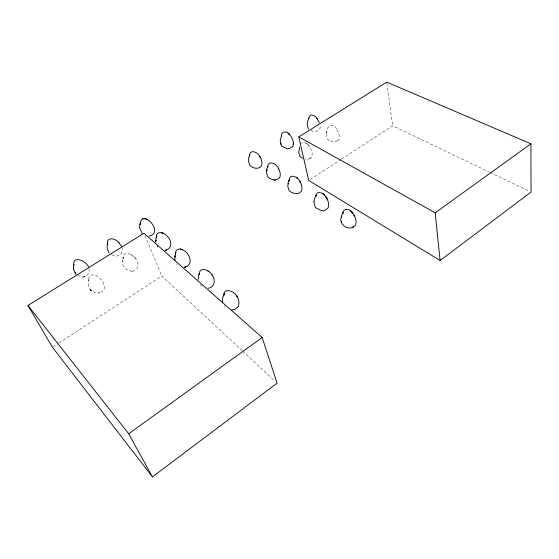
<?xml version="1.0" encoding="UTF-8"?>
<svg xmlns="http://www.w3.org/2000/svg" width="559" height="559" viewBox="0 0 559 559"><rect width="100%" height="100%" fill="white"/><g stroke="black" fill="none" stroke-linecap="round" stroke-linejoin="round"><path stroke-width="0.42" stroke-dasharray="2.79 2.1" d="M337.489 140.777L334.373 142.286L330.341 140.896L330.76 141.036C326.931 140.665 325.513 135.97 326.526 132.818L326.358 133.315L326.687 132.217L326.624 132.651C326.833 126.041 332.374 121.603 336.602 128.954L336.183 128.395L338.593 132.811L339.397 136.312L339.047 139.533L337.322 140.868L338.279 140.351M326.624 132.651L326.742 131.484M311.035 157.75L310.084 158.267L311.831 156.911L312.208 153.627L311.384 150.078L308.827 145.654L309.218 146.248C307.729 143.544 303.768 140.875 301.008 143.377M53.133 346.755L58.241 343.436M58.968 342.96L161.789 276.048L242.047 350.584M310.161 179.488L340.822 159.539M341.556 159.063L392.649 125.81L489.377 172.116M84.675 276.726L83.522 277.082C87.539 276.251 90.334 272.457 88.818 268.376M310.217 158.197L307.317 159.664L305.193 159.315M84.57 276.754L82.236 277.11L77.987 275.356M310.874 130.513L315.283 132.022L319.056 130.114L320.174 127.997L319.986 125.027M130.61 254.401C127.571 252.34 122.225 253.311 123.113 257.916L123.127 257.538L122.91 259.544L123.469 257.077L122.631 261.214L122.624 260.48C121.233 266.748 127.711 272.191 133.531 270.968L132.518 271.29C139.729 270.13 139.324 260.459 134.118 256.986L134.649 257.51L130.61 254.401L132.511 255.582M111.702 254.548C116.37 258.782 124.559 253.856 122.016 247.693M201.841 285.984L200.024 284.706M490.159 172.486L529.478 191.311M242.683 351.178L275.168 381.35M224.285 306.185L225.116 307.017M176.546 263.918L177.273 264.659M134.957 257.727L135.718 258.621M157.435 246.847L157.051 245.974L157.533 247.092M144.956 235.625L161.789 276.048M386.856 82.963L392.649 125.81M88.182 283.972C87.903 289.779 94.359 293.734 99.453 292.727L98.391 293.077C116.111 288.87 89.028 263.121 88.399 281.268L88.671 279.8L88.077 281.743L88.182 283.972M91.886 290.959L90.817 290.38L91.886 290.959M307.499 144.138L306.856 143.677L308.268 144.928L307.499 144.138M90.775 290.373L90.013 289.464L90.775 290.373"/><path stroke-width="0.84" d="M109.173 253.045L107.258 248.664L107.16 245.205L107.726 243.347L107.503 244.674C106.077 236.045 115.636 238.288 118.997 242.781L118.494 242.292L121.68 246.323M142.203 233.599L139.659 228.016L139.757 225.095L140.672 222.209L140.162 224.529C141.259 207.277 165.191 232.789 149.064 236.094M107.663 243.06L107.58 243.857M308.889 118.005C308.302 120.625 309.19 113.421 312.984 115.224C314.85 115.867 316.38 117.271 317.351 118.976L316.96 118.438L319.385 122.777M280.849 143.838L280.178 140.595L281.652 135.397L281.394 136.452C280.765 131.784 286.25 130.443 288.898 133.776L288.046 133.147L290.715 135.942L292.588 139.443L293.391 142.908L293.014 146.102L289.695 148.38L287.529 148.827L282.351 146.591L281.526 145.913L280.688 143.188L280.932 144.194M155.64 242.075L155.996 240.153L155.737 241.369M174.876 255.791L174.988 256.965L175.47 253.772M289.345 179.767L289.289 180.082C289.73 172.354 299.331 177.664 300.393 182.486L300.001 181.731C301.629 184.442 302.58 187.922 301.539 191.01C298.254 195.398 292.832 193.547 289.157 190.78L287.738 186.35L288.276 183.317L288.164 183.834C287.508 182.821 290.072 178.237 288.87 180.85L289.248 179.998M198.117 279.423L198.585 275.398L199.528 273.26L199.165 274.609C199.095 265.392 210.387 270.472 212.623 275.825L212.05 274.979C215.732 279.346 214.873 287.375 208.388 288.241M266.804 170.334L266.936 169.852L266.343 172.228L267.845 177.126C271.408 179.893 276.628 181.521 279.842 177.343C280.87 174.345 279.947 170.956 278.347 168.336L278.696 169.056C277.439 163.815 267.516 159.175 267.6 167.469L267.88 166.351L266.929 168.42L266.804 170.858M107.67 243.507L107.37 244.374L107.726 243.347M175.484 253.849L175.889 252.759L175.526 254.038C174.785 249.943 179.02 247.574 182.325 249.768L181.256 249.328C188.977 251.026 194.881 264.687 184.798 267.216L185.77 266.888L184.568 267.307M299.659 147.115L298.695 152.453L300.036 156.716L302.517 158.127M308.792 118.683L307.827 120.716L307.177 124.419L308.498 129.15M222.741 302.3L222.377 300.763L222.936 296.64L224.55 293.727L223.607 295.879C223.565 286.494 235.108 291.393 237.393 296.969L236.764 296.06L238.211 298.499L238.986 302.419L238.469 306.514L234.661 309.462L231.838 309.861M152.432 476.897L277.082 383.125L262.192 337.524L143.963 233.25L27.95 305.473L52.406 347.23L152.432 476.897L128.682 433.77L27.95 305.473M440.094 260.494L531.05 192.065L530.917 143.81L386.744 82.103L298.786 136.864L308.701 180.438L440.094 260.494L435.181 212.818L298.786 136.864M128.682 433.77L262.192 337.524M435.181 212.818L530.917 143.81M165.282 250.355C172.081 249.265 172.144 240.524 167.595 236.681C164.919 232.53 155.688 229.889 156.394 237.393L156.758 236.164L155.961 238.225L155.863 240.789M165.485 250.243L166.659 249.88M142.734 218.653L144.76 218.681M274.113 180.18L275.238 180.152M180.284 249.055L181.361 249.363M162.872 233.194L161.935 232.837L162.962 233.25M208.849 271.639L207.906 270.919M297.164 178.042L296.242 177.343L297.73 178.635M351.583 211.644C349.221 208.577 342.856 208.248 342.933 213.258L343.359 212.343L341.863 214.915L341.521 216.913L341.675 216.361C337.839 223.223 347.418 231.028 353.386 226.877L352.953 227.178L355.664 225.109C356.747 221.797 355.713 218.073 354.022 215.145L354.504 215.991L351.583 211.644L352.939 213.419L352.436 212.665M76.101 274.427L73.62 269.473L73.446 266.007L73.907 264.316L73.725 265.511C72.523 254.799 86.372 260.836 88.469 266.978M259.921 156.737C258.195 152.027 249.195 148.512 249.489 156.115L249.768 155.032L248.874 157.065L248.35 160.796L249.859 165.597C253.325 168.322 258.377 169.915 261.528 165.799C262.604 162.767 261.549 159.371 259.921 156.737L260.389 157.722L260.068 157.037M75.374 273.554L74.92 272.568M341.207 221.294L341.577 222.51M174.974 260.208L174.918 256.225M293.447 144.11L293.391 142.908M313.899 201.722L315.367 207.578L321.146 210.484L323.305 210.834L324.968 210.289L328.217 207.822C329.286 204.622 328.287 201.023 326.631 198.2L327.064 199.004L325.932 196.985L326.337 197.711C325.01 193.288 316.177 189.438 315.758 196.272L316.198 195.412L314.822 197.928L313.899 201.722M146.626 219.331L145.696 218.967L147.548 219.792L146.689 219.359M350.682 210.89L350.353 210.659L351.925 212.029L350.682 210.89M323.179 193.966L324.437 195.091L323.179 193.966M289.199 134.118L288.689 133.601L289.199 134.118M73.62 269.473L73.585 268.208L73.62 269.473"/></g></svg>
